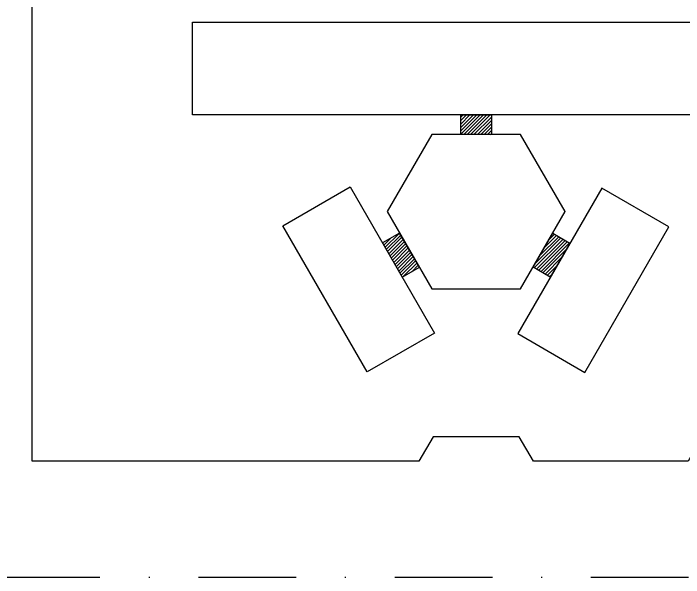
# Model space of a CAD drawing. Extents: x 82 to 278, y 2 to 93.
# Drawn here: x 166.7 to 236.4, y 1.7 to 60.4 of the extents above; entities that cross this region are included whole.
import ezdxf

# ---------------------------------------------------------------- set-up
doc = ezdxf.new("R2010")
doc.units = 0
doc.header["$LTSCALE"] = 0.8
doc.header["$MEASUREMENT"] = 0
doc.linetypes.add('DASHDOT', pattern=[25.4, 12.7, -6.35, 0, -6.35])
doc.linetypes.add('HIDDEN', pattern=[9.525, 6.35, -3.175])
doc.layers.get('0').update_dxf_attribs({"linetype": 'CONTINUOUS'})
doc.layers.add('A-01', color=3, linetype='CONTINUOUS')
doc.layers.add('A-PROJCOBERTURA', color=7, linetype='HIDDEN')

msp = doc.modelspace()

# ---------------------------------------------------------------- hatches: boundary and pattern name
at = {"layer": 'A-01'}
h = msp.add_hatch(dxfattribs=at)
h.set_pattern_fill('ANSI31', color=10, scale=2, style=0)
h.set_pattern_definition([(45, (-122.76537, -10.2615), (-0.1767767, 0.1767767), [])])
h.paths.add_polyline_path([(213.24178, 49.86471), (216.44178, 49.86471), (216.44178, 47.81023), (213.24178, 47.81023)])
h.paths.add_polyline_path([(207.15044, 32.98435), (208.92794, 34.00889), (206.87936, 37.56041), (205.10185, 36.53587)])
h.paths.add_polyline_path([(222.5569, 32.97026), (220.7572, 34.00836), (222.80579, 37.55988), (224.60549, 36.52178)])

# ---------------------------------------------------------------- linework, layer by layer
at = {"linetype": 'DASHDOT'}
msp.add_lwpolyline([(82.33348, 92.91111), (277.78729, 92.91111), (277.78729, 1.71455), (82.33348, 1.71455)], close=True, dxfattribs=at)
at = {"layer": 'A-01', "color": 3}
for points in [[(208.89178, 13.81471), (168.64178, 13.81471), (168.64178, 63.81471), (248.64178, 63.81471), (248.64178, 13.81471), (246.39178, 13.81471), (244.92079, 16.36255), (238.36278, 16.36255), (236.89178, 13.81471), (220.79178, 13.81471), (219.32079, 16.36255), (210.36278, 16.36255), (208.89178, 13.81471)], [(207.15044, 32.98435), (208.92794, 34.00889), (206.87936, 37.56041), (205.10185, 36.53587), (207.15044, 32.98435)], [(222.5569, 32.97026), (220.7572, 34.00836), (222.80579, 37.55988), (224.60549, 36.52178), (222.5569, 32.97026)]]:
    msp.add_lwpolyline(points, dxfattribs=at)
for points in [[(185.33024, 59.51471), (244.33024, 59.51471), (244.33024, 49.86471), (185.33024, 49.86471)], [(213.24178, 49.86471), (216.44178, 49.86471), (216.44178, 47.81023), (213.24178, 47.81023)], [(219.46913, 47.81023), (210.21443, 47.81023), (205.58708, 39.79543), (210.21443, 31.78062), (219.46913, 31.78062), (224.09648, 39.79543)], [(194.7231, 38.3124), (201.73791, 42.3624), (210.51291, 27.16365), (203.4981, 23.11365)], [(226.16251, 23.07388), (234.90725, 38.22021), (227.91248, 42.25493), (219.17378, 27.10512)]]:
    msp.add_lwpolyline(points, close=True, dxfattribs=at)
at = {"layer": 'A-PROJCOBERTURA', "ltscale": 7.5}
msp.add_line((219.46913, 31.78062), (219.46913, 31.78062), dxfattribs=at)
msp.add_arc((224.08494, 39.79543), 0.01, 330, 30, dxfattribs=at)

doc.saveas('drawing.dxf')
